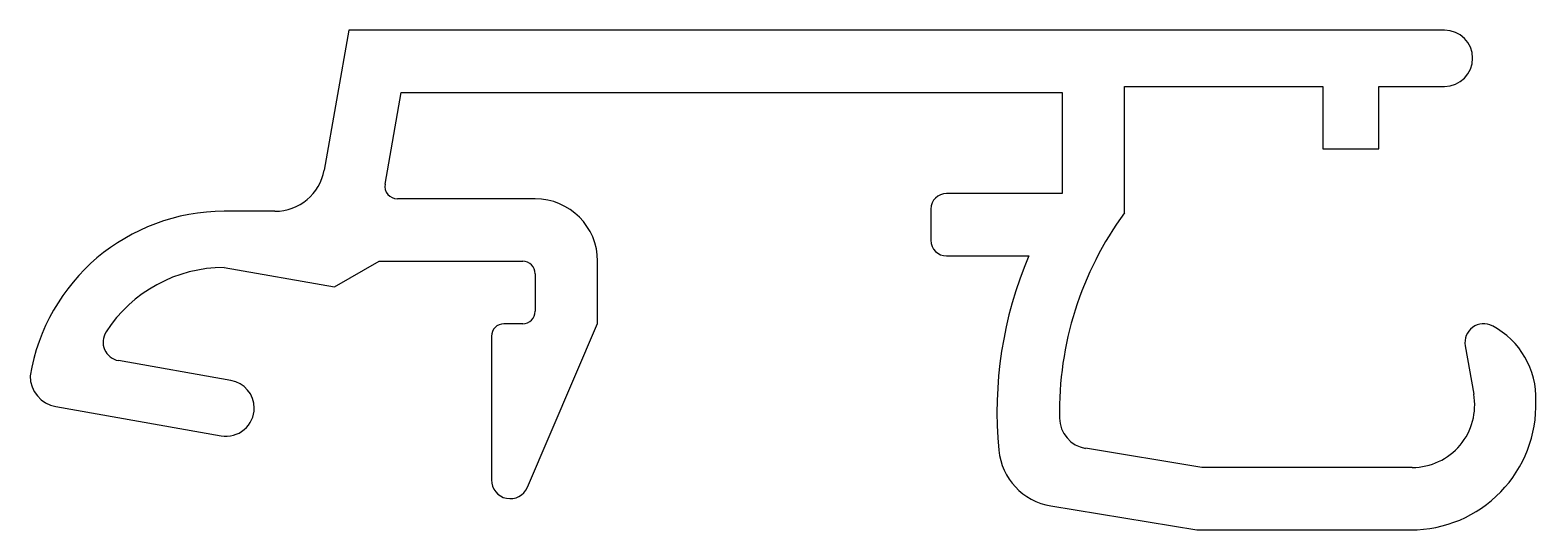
# Model space of a CAD drawing. Extents: x 1339 to 1363.1, y 701.7 to 709.7.
import ezdxf

# ---------------------------------------------------------------- set-up
doc = ezdxf.new("R2010")
doc.units = 0
doc.header["$LTSCALE"] = 0.5
doc.layers.add('ALUM', color=7, linetype='CONTINUOUS')

msp = doc.modelspace()

# ---------------------------------------------------------------- linework, layer by layer
at = {"layer": 'ALUM'}
for p, q in [((1344.063, 709.672), (1343.668, 707.433)), ((1361.607, 709.672), (1344.063, 709.672)), ((1344.643, 707.207), (1344.902, 708.672)), ((1344.902, 708.672), (1355.483, 708.672)), ((1355.483, 708.672), (1355.483, 707.058)), ((1356.483, 708.772), (1359.657, 708.772)), ((1356.483, 706.747), (1356.483, 708.772)), ((1359.657, 708.772), (1359.657, 707.772)), ((1360.557, 708.772), (1361.607, 708.772)), ((1360.557, 707.772), (1360.557, 708.772)), ((1359.657, 707.772), (1360.557, 707.772)), ((1347.047, 706.972), (1344.84, 706.972)), ((1355.483, 707.058), (1353.633, 707.058)), ((1342.88, 706.772), (1342.067, 706.772)), ((1353.383, 706.808), (1353.383, 706.308)), ((1353.633, 706.058), (1354.95, 706.058)), ((1342.067, 705.872), (1343.834, 705.561)), ((1343.834, 705.561), (1344.547, 705.972)), ((1344.547, 705.972), (1346.847, 705.972)), ((1347.047, 705.772), (1347.047, 705.172)), ((1348.047, 704.977), (1348.047, 705.972)), ((1346.847, 704.972), (1346.547, 704.972)), ((1346.923, 702.354), (1348.047, 704.977)), ((1346.347, 704.772), (1346.347, 702.472)), ((1361.939, 704.62), (1362.075, 703.846)), ((1342.175, 704.066), (1340.375, 704.383)), ((1339.372, 703.646), (1342.019, 703.179)), ((1357.723, 702.672), (1355.861, 702.978)), ((1361.091, 702.672), (1357.723, 702.672)), ((1355.304, 702.056), (1357.641, 701.672)), ((1357.641, 701.672), (1361.071, 701.672))]:
    msp.add_line(p, q, dxfattribs=at)
for centre, radius, start, end in [((1361.607, 709.222), 0.45, 360, 90), ((1361.607, 709.222), 0.45, 270, 0), ((1342.88, 707.572), 0.8, 270, 350), ((1344.84, 707.172), 0.2, 170, 270), ((1347.047, 705.972), 1, 0, 90), ((1353.633, 706.808), 0.25, 90, 180), ((1342.067, 703.622), 3.15, 90, 170.5731), ((1360.841, 703.558), 5.4, 143.8103, 181.0187), ((1353.633, 706.308), 0.25, 180, 270), ((1360.841, 703.558), 6.4, 157.0066, 185.4802), ((1342.067, 703.622), 2.25, 90, 147.2108), ((1346.847, 705.772), 0.2, 0, 90), ((1346.847, 705.172), 0.2, 270, 360), ((1340.427, 704.678), 0.3, 147.2108, 260), ((1346.547, 704.772), 0.2, 90, 180), ((1362.234, 704.672), 0.3, 62.3646, 190), ((1361.771, 703.786), 1.3, 357.7552, 62.3646), ((1339.459, 704.138), 0.5, 180, 260), ((1342.097, 703.622), 0.45, 0, 80), ((1361.091, 703.672), 1, 270, 10), ((1342.097, 703.622), 0.45, 260, 360), ((1361.071, 703.672), 2, 270, 1.8098), ((1355.942, 703.471), 0.5, 181.0187, 260.6845), ((1355.466, 703.043), 1, 185.4802, 260.6845), ((1346.647, 702.472), 0.3, 180, 336.8014)]:
    msp.add_arc(centre, radius, start, end, dxfattribs=at)

doc.saveas('drawing.dxf')
